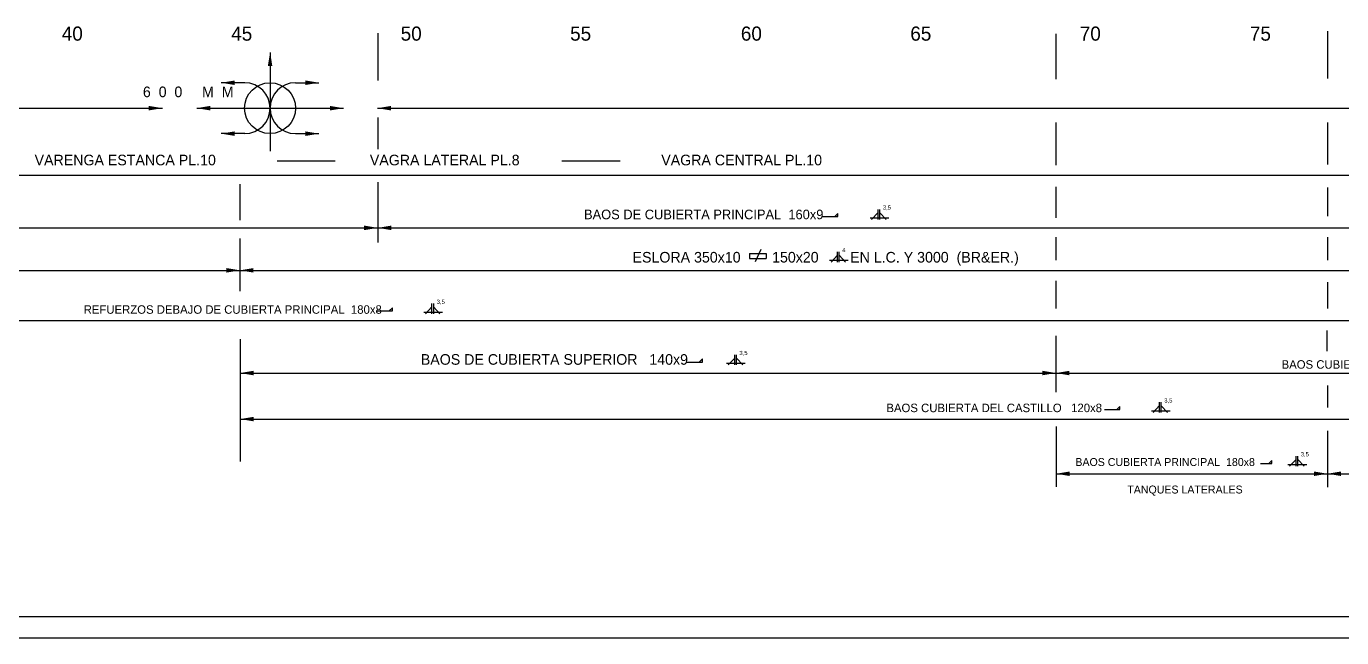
# Model space of a CAD drawing. Extents: x 14736 to 103911, y 8343 to 39843.
# Drawn here: x 45102 to 68359, y 8343 to 19150 of the extents above; entities that cross this region are included whole.
import ezdxf

# ---------------------------------------------------------------- set-up
doc = ezdxf.new("R2010")
doc.units = 0
doc.header["$LTSCALE"] = 20
doc.header["$MEASUREMENT"] = 0
doc.layers.get('0').update_dxf_attribs({"linetype": 'CONTINUOUS'})
doc.styles.get("Standard").update_dxf_attribs({"font": 'Gothic.TTF'})

msp = doc.modelspace()

# ---------------------------------------------------------------- linework, layer by layer
at = {"color": 6}
for p, q in [((51315.001947, 19029.6682612), (51315.001947, 18192.1715124)), ((63305.2445281, 19018.2697586), (63305.2445281, 18214.9963496)), ((68107.6198332, 19061.3731351), (68107.6198332, 18226.9695264)), ((19483.2779416, 17702.5912738), (47507.908116, 17702.5912738)), ((51310.2208638, 17702.5912738), (79416.0908104, 17702.5912738)), ((51315.001947, 17535.9912641), (51315.001947, 16978.4986828)), ((63305.2445281, 17448.6567335), (63305.2445281, 16693.5361178)), ((68107.6198332, 17448.6942261), (68107.6198332, 16709.3328782)), ((19424.8989939, 16516.9247308), (79393.5095481, 16516.9247308)), ((48877.9596829, 16357.3999515), (48877.9596829, 15725.7799268)), ((51315.001947, 16394.7710242), (51315.001947, 15328.1771956)), ((63305.2445281, 16309.5765717), (63305.2445281, 15766.0229935)), ((68107.6198332, 16300.7384393), (68107.6198332, 15794.8596816)), ((60048.2699924, 15735.6931656), (60162.0064373, 15856.2360122)), ((60162.0064373, 15735.6931656), (60162.0064373, 15914.4910408)), ((60192.8274165, 15735.6931656), (60192.8274165, 15914.4910408)), ((60304.1890043, 15735.6931656), (60192.8274165, 15853.719035)), ((19483.2779416, 15587.2390391), (79416.0908104, 15587.2390391)), ((60019.7750119, 15765.2636453), (60350.4629129, 15765.2636453)), ((48877.9596829, 15397.594009), (48877.9596829, 14469.4847509)), ((63305.2445281, 15422.6431027), (63305.2445281, 15016.9120666)), ((68107.6198332, 15425.1788202), (68107.6198332, 15016.5843812)), ((59443.9428407, 14983.6624521), (59443.9428407, 15162.4603274)), ((59474.7638199, 14983.6624521), (59474.7638199, 15162.4603274)), ((59301.7114153, 15013.2329318), (59632.3993163, 15013.2329318)), ((59330.2063957, 14983.6624521), (59443.9428407, 15104.2052987)), ((59586.1254077, 14983.6624521), (59474.7638199, 15101.6883215)), ((19278.7287751, 14831.0595331), (79518.3653937, 14831.0595331)), ((63305.2445281, 14651.2645155), (63305.2445281, 14159.4021387)), ((68107.6198332, 14627.4467311), (68107.6198332, 14160.4815509)), ((52160.1203782, 14069.1760586), (52273.8568232, 14189.7189053)), ((52273.8568232, 14069.1760586), (52273.8568232, 14247.9739339)), ((52304.6778024, 14069.1760586), (52304.6778024, 14247.9739339)), ((52416.0393902, 14069.1760586), (52304.6778024, 14187.2019281)), ((52131.6253978, 14098.7465383), (52462.3132988, 14098.7465383)), ((19309.9346973, 13950.7632726), (79518.3653937, 13950.7632726)), ((68101.6969461, 13406.7909033), (68101.6969461, 13771.6839587)), ((48881.0086714, 13619.8713214), (48881.0086714, 11460.0424277)), ((63305.2445281, 13680.6837759), (63305.2445281, 12683.2904282)), ((57512.5887908, 13163.9620859), (57626.3252357, 13284.5049325)), ((57626.3252357, 13163.9620859), (57626.3252357, 13342.7599612)), ((57657.1462149, 13163.9620859), (57657.1462149, 13342.7599612)), ((57768.5078027, 13163.9620859), (57657.1462149, 13281.9879554)), ((57484.0938104, 13193.5325656), (57814.7817114, 13193.5325656)), ((48881.0086714, 13020.7495068), (79421.6271969, 13020.7495068)), ((68107.6198332, 12798.4999628), (68107.6198332, 12409.3626876)), ((64996.1293728, 12355.5348705), (65326.8172738, 12355.5348705)), ((65024.6243533, 12325.9643908), (65138.3607982, 12446.5072374)), ((65138.3607982, 12325.9643908), (65138.3607982, 12504.7622661)), ((65169.1817774, 12325.9643908), (65169.1817774, 12504.7622661)), ((65280.5433652, 12325.9643908), (65169.1817774, 12443.9902602)), ((48881.0086714, 12207.0972713), (79647.5169506, 12207.0972713)), ((63310.229301, 12078.5954037), (63310.229301, 11008.467147)), ((68107.6198332, 12000.7682486), (68107.6198332, 11002.7146562)), ((67409.0838638, 11403.9982899), (67739.7717648, 11403.9982899)), ((67437.5788443, 11374.4278102), (67551.3152892, 11494.9706569)), ((67551.3152892, 11374.4278102), (67551.3152892, 11553.2256855)), ((67582.1362684, 11374.4278102), (67582.1362684, 11553.2256855)), ((67693.4978562, 11374.4278102), (67582.1362684, 11492.4536797)), ((63310.229301, 11240.7342267), (73517.4935125, 11240.7342267))]:
    msp.add_line(p, q, dxfattribs=at)
at = {"color": 1}
for p, q in [((49412.1278054, 18689.0413309), (49412.1278054, 16940.4850886)), ((48966.1144059, 18152.5736146), (48547.4395282, 18152.5736146)), ((49859.7745909, 18152.5851209), (50276.8160827, 18152.5851209)), ((48114.3998893, 17702.5912738), (50709.8557215, 17702.5912738)), ((48966.1144059, 17252.608933), (48547.4395282, 17252.608933)), ((49859.7745909, 17252.5974268), (50276.8160827, 17252.5974268))]:
    msp.add_line(p, q, dxfattribs=at)
at = {"color": 3}
for p, q in [((49535.2990173, 16774.1584375), (50565.0895883, 16774.1584375)), ((54569.6381921, 16774.1584375), (55599.4287631, 16774.1584375)), ((57886.0611095, 15133.0701422), (57886.0611095, 15044.1121311)), ((57886.0611095, 15133.0701422), (57886.0611095, 15044.1121311)), ((57886.0611095, 15133.0701422), (58180.9211986, 15133.0701422)), ((57886.0611095, 15133.0701422), (58180.9211986, 15133.0701422)), ((58086.3433962, 15205.3483225), (57988.9840909, 14985.7336401)), ((58086.3433962, 15205.3483225), (57988.9840909, 14985.7336401)), ((58180.9211986, 15133.0701422), (58180.9211986, 15044.1121311)), ((58180.9211986, 15133.0701422), (58180.9211986, 15044.1121311)), ((57886.0611095, 15044.1121311), (58180.9211986, 15044.1121311)), ((57886.0611095, 15044.1121311), (58180.9211986, 15044.1121311)), ((14735.8149593, 8342.942215), (103910.8149593, 8342.942215))]:
    msp.add_line(p, q, dxfattribs=at)
at = {"color": 2}
for p, q in [((59451.8350323, 15841.8721297), (59398.1065787, 15785.7039812)), ((59451.8350323, 15785.7039812), (59451.8350323, 15841.8721297)), ((59179.4514165, 15785.7039812), (59451.8350323, 15785.7039812)), ((51301.1258132, 14117.624272), (51573.509429, 14117.624272)), ((51573.509429, 14173.7924206), (51519.7809754, 14117.624272)), ((51573.509429, 14117.624272), (51573.509429, 14173.7924206)), ((57054.6400518, 13270.14105), (57000.9115983, 13213.9729015)), ((57054.6400518, 13213.9729015), (57054.6400518, 13270.14105)), ((56782.256436, 13213.9729015), (57054.6400518, 13213.9729015)), ((64164.0818822, 12375.9752064), (64436.465498, 12375.9752064)), ((64436.465498, 12432.1433549), (64382.7370444, 12375.9752064)), ((64436.465498, 12375.9752064), (64436.465498, 12432.1433549)), ((66920.559389, 11420.6722749), (67125.2310283, 11420.6722749)), ((67125.2310283, 11476.8404234), (67071.5025748, 11420.6722749)), ((67125.2310283, 11420.6722749), (67125.2310283, 11476.8404234)), ((15228.359857, 8717.942215), (103535.8149593, 8717.942215))]:
    msp.add_line(p, q, dxfattribs=at)
at = {"color": 1}
msp.add_circle((49412.1278054, 17702.5912738), 450, dxfattribs=at)
for centre, start, end in [((48962.1278054, 17702.5912738), 270.5075963793, 89.4924036207), ((49862.1278054, 17702.5912738), 90.2996219393, 269.7003780607)]:
    msp.add_arc(centre, 450, start, end, dxfattribs=at)
for points in [[(49452.1278054, 18449.0413309), (49372.1278054, 18449.0413309), (49412.1278054, 18689.0413309)], [(48787.4395282, 18112.5736146), (48787.4395282, 18192.5736146), (48547.4395282, 18152.5736146)], [(50036.8160827, 18112.5851209), (50036.8160827, 18192.5851209), (50276.8160827, 18152.5851209)], [(47267.908116, 17662.5912738), (47267.908116, 17742.5912738), (47507.908116, 17702.5912738)], [(48354.3998893, 17662.5912738), (48354.3998893, 17742.5912738), (48114.3998893, 17702.5912738)], [(50469.8557215, 17662.5912738), (50469.8557215, 17742.5912738), (50709.8557215, 17702.5912738)], [(51550.2208638, 17662.5912738), (51550.2208638, 17742.5912738), (51310.2208638, 17702.5912738)], [(48787.4395282, 17212.608933), (48787.4395282, 17292.608933), (48547.4395282, 17252.608933)], [(50036.8160827, 17212.5974268), (50036.8160827, 17292.5974268), (50276.8160827, 17252.5974268)], [(51075.001947, 15547.2390391), (51075.001947, 15627.2390391), (51315.001947, 15587.2390391)], [(51555.4557492, 15547.2390391), (51555.4557492, 15627.2390391), (51315.4557492, 15587.2390391)], [(48637.9596829, 14796.4443482), (48637.9596829, 14876.4443482), (48877.9596829, 14836.4443482)], [(49118.4134851, 14796.4443482), (49118.4134851, 14876.4443482), (48878.4134851, 14836.4443482)], [(49121.0086714, 12980.7495068), (49121.0086714, 13060.7495068), (48881.0086714, 13020.7495068)], [(63065.2445281, 12980.7495068), (63065.2445281, 13060.7495068), (63305.2445281, 13020.7495068)], [(63545.6983303, 12980.7495068), (63545.6983303, 13060.7495068), (63305.6983303, 13020.7495068)], [(49121.4624735, 12167.0972713), (49121.4624735, 12247.0972713), (48881.4624735, 12207.0972713)], [(63550.6831031, 11200.7342267), (63550.6831031, 11280.7342267), (63310.6831031, 11240.7342267)], [(67867.1660311, 11200.7342267), (67867.1660311, 11280.7342267), (68107.1660311, 11240.7342267)], [(68347.6198332, 11200.7342267), (68347.6198332, 11280.7342267), (68107.6198332, 11240.7342267)]]:
    msp.add_solid(points, dxfattribs=at)

# ---------------------------------------------------------------- texts
at = {"color": 6}
for s, p in [('40', (45728.940278, 18895.9795167)), ('45', (48725.0503839, 18895.9795167)), ('50', (51721.1604898, 18895.9795167)), ('55', (54717.2705957, 18895.9795167)), ('60', (57735.574004, 18895.9795167)), ('65', (60731.6841098, 18895.9795167)), ('70', (63727.7935667, 18895.9795167)), ('75', (66735.9602552, 18895.9795167))]:
    msp.add_text(s, height=250, dxfattribs=at).set_placement(p)
at = {"color": 3}
for s, height, p in [('ESPACIO ENTRE CUADERNAS                                                                      6  0  0     M  M', 187.5, (38609.1262767, 17897.244039)), ('VARENGA ESTANCA PL.10', 187.5, (45248.568277, 16692.6153231)), ('VAGRA LATERAL PL.8', 187.5, (51175.9166468, 16692.6153231)), ('VAGRA CENTRAL PL.10', 187.5, (56328.3286629, 16692.6153231)), ('BAOS DE CUBIERTA PRINCIPAL  160x9    ', 170, (54962.7914944, 15739.3170818)), ('3,5', 75, (60245.9062712, 15909.5121786)), ('ESLORA 350x10        150x20        EN L.C. Y 3000  (BR&ER.)', 187.5, (55821.3851151, 14974.0615191)), ('4', 75, (59527.8426745, 15157.4814651)), ('REFUERZOS DEBAJO DE CUBIERTA PRINCIPAL  180x8', 150, (46115.4927732, 14068.7978445)), ('3,5', 75, (52357.756657, 14242.9950716)), ('BAOS DE CUBIERTA SUPERIOR   140x9', 187.5, (52077.2689602, 13167.5860021)), ('3,5', 75, (57710.2250696, 13337.7810989)), ('BAOS CUBIERTA SUPERIOR  120x8', 150, (67296.3785992, 13097.4718263)), ('3,5', 75, (65222.2606321, 12499.7834038)), ('BAOS CUBIERTA DEL CASTILLO   120x8', 150, (60308.8969186, 12329.588307)), ('BAOS CUBIERTA PRINCIPAL  180x8', 140, (63650.7969146, 11378.0517264)), ('3,5', 75, (67635.2151231, 11548.2468233)), ('TANQUES LATERALES', 140, (64568.9785668, 10891.8533276))]:
    msp.add_text(s, height=height, dxfattribs=at).set_placement(p)

doc.saveas('drawing.dxf')
